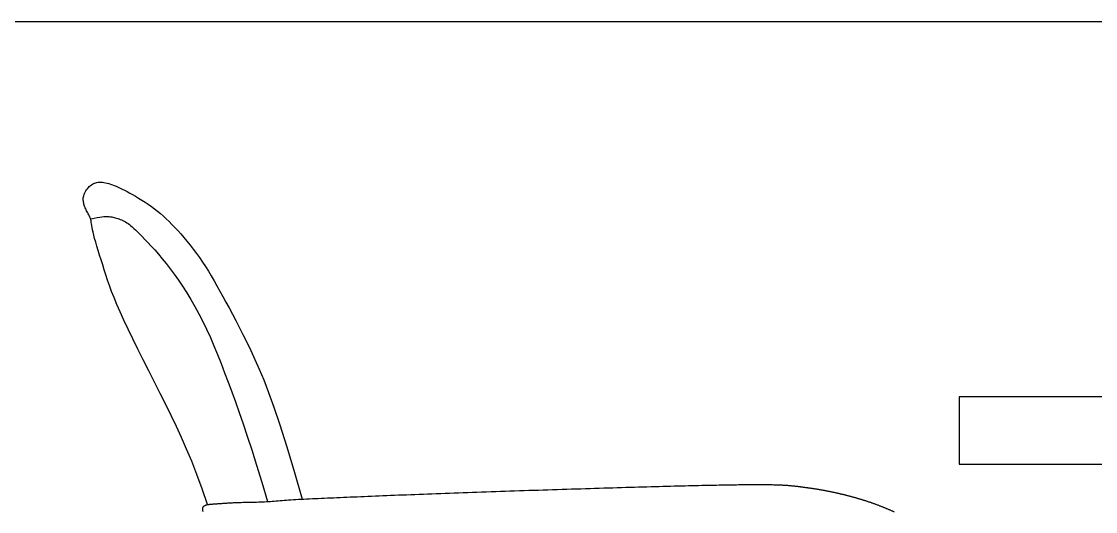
# Model space of a CAD drawing. Header units: millimetres. Extents: x -17017 to 2697, y 1903 to 18260.
# Drawn here: x -16982.1715 to -16982.0441, y 18253.1595 to 18253.2176 of the extents above; entities that cross this region are included whole.
import ezdxf

# ---------------------------------------------------------------- set-up
doc = ezdxf.new("R2010")
doc.units = ezdxf.units.MM
doc.layers.add('55', color=7, linetype='Continuous')
doc.layers.add('OP-MOB-MOVIL', color=8, linetype='Continuous')

# ---------------------------------------------------------------- blocks, each defined once
blk = doc.blocks.new('mesas y sillas de cafeteria')
for points in [[(49.53147, -14.27532), (49.52823, -14.26598), (49.5251, -14.25747), (49.52204, -14.24966), (49.51903, -14.24239), (49.51602, -14.23554), (49.51298, -14.22895), (49.50989, -14.22249), (49.5067, -14.21603), (49.50341, -14.20944), (49.50005, -14.20278), (49.49667, -14.19614), (49.49335, -14.18959), (49.49014, -14.18322), (49.48709, -14.1771), (49.48427, -14.17133), (49.48174, -14.16598), (49.47953, -14.16111), (49.47762, -14.15669), (49.47598, -14.15266), (49.47455, -14.14895), (49.4733, -14.14551), (49.47218, -14.14228), (49.47116, -14.13919), (49.47019, -14.13619), (49.46925, -14.13323), (49.46832, -14.13032), (49.46744, -14.1275), (49.4666, -14.12479), (49.46582, -14.12222), (49.46512, -14.11982), (49.4645, -14.11762), (49.46399, -14.11564), (49.46358, -14.11391), (49.46326, -14.1124), (49.46301, -14.11108), (49.46282, -14.10994), (49.46266, -14.10893), (49.46251, -14.10804), (49.46235, -14.10722), (49.46217, -14.10646), (49.46194, -14.10573), (49.46167, -14.10501), (49.46138, -14.10433), (49.46106, -14.10366), (49.46073, -14.10301), (49.4604, -14.10238), (49.46007, -14.10177), (49.45975, -14.10118), (49.45946, -14.1006), (49.45919, -14.10004), (49.45894, -14.09948), (49.45872, -14.09893), (49.45851, -14.09838), (49.45833, -14.09782), (49.45817, -14.09726), (49.45803, -14.09669), (49.45791, -14.09609), (49.45782, -14.09549), (49.45776, -14.09487), (49.45774, -14.09423), (49.45777, -14.09358), (49.45786, -14.09291), (49.458, -14.09223), (49.45821, -14.09154), (49.4585, -14.09083), (49.45885, -14.09013), (49.45926, -14.08942), (49.45972, -14.08874), (49.46022, -14.08807), (49.46076, -14.08744), (49.46133, -14.08685), (49.46192, -14.08632), (49.46253, -14.08584), (49.46315, -14.08542), (49.46379, -14.08507), (49.46445, -14.08477), (49.46514, -14.08454), (49.46586, -14.08436), (49.46661, -14.08425), (49.4674, -14.0842), (49.46823, -14.08421), (49.4691, -14.08428), (49.47, -14.0844), (49.47094, -14.08458), (49.47191, -14.08481), (49.47291, -14.08508), (49.47393, -14.0854), (49.47499, -14.08577), (49.47607, -14.08618), (49.47718, -14.08663), (49.47834, -14.08713), (49.47956, -14.0877), (49.48085, -14.08832), (49.48222, -14.08902), (49.48369, -14.08979), (49.48526, -14.09064), (49.48694, -14.09157), (49.48871, -14.09258), (49.49056, -14.09367), (49.49245, -14.09482), (49.49437, -14.09603), (49.49629, -14.0973), (49.49819, -14.09862), (49.50004, -14.09998), (49.50184, -14.10137), (49.50358, -14.10282), (49.50528, -14.10431), (49.50696, -14.10587), (49.50863, -14.10751), (49.51031, -14.10922), (49.51202, -14.11102), (49.51376, -14.11293), (49.51555, -14.11493), (49.51738, -14.11705), (49.51923, -14.11926), (49.5211, -14.12156), (49.52298, -14.12394), (49.52483, -14.12641), (49.52667, -14.12895), (49.52846, -14.13156), (49.53021, -14.13423), (49.53192, -14.13698), (49.53362, -14.1398), (49.5353, -14.14271), (49.53699, -14.14571), (49.53871, -14.1488), (49.54047, -14.15201), (49.54228, -14.15533), (49.54417, -14.15878), (49.54612, -14.16238), (49.54815, -14.16617), (49.55025, -14.1702), (49.55243, -14.17448), (49.5547, -14.17906), (49.55704, -14.18398), (49.55948, -14.18926), (49.562, -14.195), (49.56469, -14.20144), (49.56758, -14.2089), (49.57076, -14.21767), (49.57428, -14.22808), (49.57821, -14.24041), (49.58261, -14.25497), (49.58755, -14.27208)], [(49.46222, -14.10601), (49.46427, -14.10552), (49.46601, -14.10514), (49.46749, -14.10486), (49.46876, -14.10467), (49.46984, -14.10456), (49.47078, -14.10451), (49.47161, -14.10452), (49.47239, -14.10455), (49.47314, -14.10462), (49.47388, -14.1047), (49.4746, -14.10482), (49.47531, -14.10495), (49.47602, -14.10511), (49.47673, -14.10529), (49.47745, -14.1055), (49.47817, -14.10574), (49.47891, -14.106), (49.47966, -14.10629), (49.48042, -14.10661), (49.48119, -14.10697), (49.48196, -14.10736), (49.48275, -14.1078), (49.48353, -14.10827), (49.48433, -14.1088), (49.48513, -14.10937), (49.48595, -14.11001), (49.48682, -14.11074), (49.48776, -14.11158), (49.4888, -14.11255), (49.48995, -14.11366), (49.49124, -14.11495), (49.49268, -14.11642), (49.49431, -14.1181), (49.4961, -14.11999), (49.49804, -14.12208), (49.5001, -14.12438), (49.50228, -14.12687), (49.50455, -14.12956), (49.50688, -14.13245), (49.50928, -14.13553), (49.51171, -14.1388), (49.51416, -14.14225), (49.51663, -14.14589), (49.51909, -14.14971), (49.52153, -14.15371), (49.52395, -14.15788), (49.52632, -14.16222), (49.52864, -14.16673), (49.53089, -14.17141), (49.53309, -14.17624), (49.53524, -14.18124), (49.53736, -14.18639), (49.53946, -14.1917), (49.54156, -14.19716), (49.54366, -14.20278), (49.54578, -14.20854), (49.54794, -14.21448), (49.55016, -14.22072), (49.55248, -14.22743), (49.55495, -14.23477), (49.55758, -14.24289), (49.56043, -14.25195), (49.56352, -14.26212), (49.56689, -14.27355)], [(49.52881, -14.27949), (49.5288, -14.27945), (49.52879, -14.2794), (49.52877, -14.27936), (49.52876, -14.27932), (49.52875, -14.27928), (49.52874, -14.27923), (49.52873, -14.27919), (49.52872, -14.27915), (49.52871, -14.27911), (49.5287, -14.27907), (49.52869, -14.27902), (49.52868, -14.27898), (49.52867, -14.27894), (49.52866, -14.2789), (49.52865, -14.27886), (49.52864, -14.27882), (49.52863, -14.27878), (49.52863, -14.27873), (49.52862, -14.27869), (49.52861, -14.27865), (49.52861, -14.27861), (49.5286, -14.27857), (49.52859, -14.27853), (49.52859, -14.27849), (49.52858, -14.27845), (49.52858, -14.27841), (49.52857, -14.27838), (49.52857, -14.27834), (49.52857, -14.2783), (49.52856, -14.27826), (49.52856, -14.27822), (49.52856, -14.27818), (49.52855, -14.27814), (49.52855, -14.27811), (49.52855, -14.27807), (49.52855, -14.27803), (49.52855, -14.27799), (49.52855, -14.27796), (49.52855, -14.27792), (49.52855, -14.27788), (49.52855, -14.27785), (49.52855, -14.27781), (49.52855, -14.27778), (49.52855, -14.27774), (49.52856, -14.2777), (49.52856, -14.27767), (49.52856, -14.27763), (49.52857, -14.2776), (49.52857, -14.27757), (49.52858, -14.27753), (49.52858, -14.2775), (49.52859, -14.27746), (49.52859, -14.27743), (49.5286, -14.2774), (49.52861, -14.27736), (49.52861, -14.27733), (49.52862, -14.2773), (49.52863, -14.27727), (49.52864, -14.27723), (49.52865, -14.2772), (49.52866, -14.27717), (49.52867, -14.27714), (49.52868, -14.27711), (49.52869, -14.27708), (49.5287, -14.27705), (49.52871, -14.27702), (49.52872, -14.27699), (49.52874, -14.27696), (49.52875, -14.27693), (49.52876, -14.2769), (49.52878, -14.27687), (49.52879, -14.27684), (49.52881, -14.27681), (49.52882, -14.27678), (49.52884, -14.27675), (49.52886, -14.27673), (49.52887, -14.2767), (49.52889, -14.27667), (49.52891, -14.27664), (49.52893, -14.27662), (49.52895, -14.27659), (49.52897, -14.27656), (49.52899, -14.27654), (49.52901, -14.27651), (49.52903, -14.27649), (49.52905, -14.27646), (49.52907, -14.27643), (49.52909, -14.27641), (49.52911, -14.27638), (49.52914, -14.27636), (49.52916, -14.27633), (49.52919, -14.27631), (49.52921, -14.27629), (49.52924, -14.27626), (49.52926, -14.27624), (49.52929, -14.27622), (49.52931, -14.27619), (49.52934, -14.27617), (49.52937, -14.27615), (49.5294, -14.27612), (49.52942, -14.2761), (49.52945, -14.27608), (49.52948, -14.27606), (49.52951, -14.27603), (49.52954, -14.27601), (49.52957, -14.27599), (49.5296, -14.27597), (49.52964, -14.27595), (49.52967, -14.27593), (49.5297, -14.27591), (49.52973, -14.27589), (49.52977, -14.27587), (49.5298, -14.27585), (49.52984, -14.27583), (49.52987, -14.27581), (49.52991, -14.27579), (49.52994, -14.27577), (49.52998, -14.27575), (49.53002, -14.27573), (49.53006, -14.27571), (49.5301, -14.27569), (49.53014, -14.27567), (49.53018, -14.27565), (49.53022, -14.27564), (49.53026, -14.27562), (49.53031, -14.2756), (49.53036, -14.27558), (49.53041, -14.27556), (49.53046, -14.27554), (49.53052, -14.27553), (49.53058, -14.27551), (49.53065, -14.27549), (49.53072, -14.27547), (49.53079, -14.27545), (49.53087, -14.27544), (49.53096, -14.27542), (49.53105, -14.2754), (49.53114, -14.27538), (49.53125, -14.27536), (49.53136, -14.27534), (49.53148, -14.27532), (49.5316, -14.27531), (49.53174, -14.27529), (49.53188, -14.27527), (49.53203, -14.27525), (49.5322, -14.27523), (49.53237, -14.27521), (49.53255, -14.27518), (49.53274, -14.27516), (49.53295, -14.27514), (49.53316, -14.27512), (49.53339, -14.2751), (49.53363, -14.27507), (49.53388, -14.27505), (49.53414, -14.27503), (49.53442, -14.275), (49.53471, -14.27498), (49.53502, -14.27495), (49.53534, -14.27493), (49.53568, -14.2749), (49.53603, -14.27487), (49.53639, -14.27485), (49.53678, -14.27482), (49.53717, -14.27479), (49.53759, -14.27476), (49.53802, -14.27473), (49.53847, -14.2747), (49.53894, -14.27467), (49.53943, -14.27463), (49.53994, -14.2746), (49.54046, -14.27457), (49.54101, -14.27453), (49.54157, -14.2745), (49.54216, -14.27446), (49.54276, -14.27442), (49.54339, -14.27438), (49.54404, -14.27434), (49.54471, -14.2743), (49.5454, -14.27426), (49.54612, -14.27422), (49.54687, -14.27418), (49.54766, -14.27414), (49.54849, -14.2741), (49.54936, -14.27407), (49.55028, -14.27403), (49.55125, -14.27401), (49.55228, -14.27398), (49.55335, -14.27396), (49.55447, -14.27394), (49.55562, -14.27392), (49.5568, -14.2739), (49.55799, -14.27388), (49.55919, -14.27385), (49.5604, -14.27382), (49.5616, -14.27378), (49.56279, -14.27374), (49.56397, -14.27368), (49.56515, -14.27363), (49.56633, -14.27356), (49.56749, -14.27349), (49.56865, -14.27341), (49.5698, -14.27333), (49.57095, -14.27324), (49.5721, -14.27314), (49.57326, -14.27305), (49.57444, -14.27294), (49.57564, -14.27284), (49.57687, -14.27274), (49.57815, -14.27264), (49.57948, -14.27254), (49.58086, -14.27245), (49.5823, -14.27236), (49.58379, -14.27228), (49.58533, -14.2722), (49.5869, -14.27212), (49.58852, -14.27204), (49.59016, -14.27196), (49.59184, -14.27188), (49.59355, -14.27181), (49.59528, -14.27173), (49.59703, -14.27165), (49.59882, -14.27157), (49.60063, -14.27148), (49.60246, -14.2714), (49.60432, -14.27132), (49.60621, -14.27124), (49.60812, -14.27115), (49.61006, -14.27107), (49.61202, -14.27098), (49.61402, -14.2709), (49.61603, -14.27081), (49.61808, -14.27072), (49.62015, -14.27064), (49.62224, -14.27055), (49.62436, -14.27046), (49.62651, -14.27037), (49.62869, -14.27028), (49.63089, -14.27019), (49.63312, -14.2701), (49.63537, -14.27001), (49.63765, -14.26992), (49.63995, -14.26983), (49.64229, -14.26974), (49.64465, -14.26964), (49.64703, -14.26955), (49.64944, -14.26946), (49.65188, -14.26936), (49.65434, -14.26927), (49.65682, -14.26917), (49.65934, -14.26908), (49.66187, -14.26898), (49.66443, -14.26889), (49.66701, -14.26879), (49.66962, -14.2687), (49.67225, -14.2686), (49.67489, -14.2685), (49.67756, -14.26841), (49.68024, -14.26831), (49.68294, -14.26821), (49.68566, -14.26812), (49.68839, -14.26802), (49.69114, -14.26793), (49.6939, -14.26783), (49.69667, -14.26773), (49.69945, -14.26764), (49.70224, -14.26754), (49.70503, -14.26745), (49.70784, -14.26735), (49.71065, -14.26726), (49.71346, -14.26716), (49.71628, -14.26707), (49.7191, -14.26697), (49.72192, -14.26688), (49.72474, -14.26679), (49.72756, -14.26669), (49.73038, -14.2666), (49.7332, -14.26651), (49.736, -14.26642), (49.73881, -14.26633), (49.74161, -14.26624), (49.74439, -14.26615), (49.74717, -14.26607), (49.74994, -14.26598), (49.7527, -14.2659), (49.75545, -14.26581), (49.75818, -14.26573), (49.76089, -14.26564), (49.76359, -14.26556), (49.76627, -14.26548), (49.76894, -14.2654), (49.77158, -14.26532), (49.77421, -14.26525), (49.77681, -14.26517), (49.77939, -14.2651), (49.78194, -14.26502), (49.78447, -14.26495), (49.78697, -14.26488), (49.78945, -14.26481), (49.79189, -14.26474), (49.79431, -14.26467), (49.79669, -14.26461), (49.79905, -14.26455), (49.80137, -14.26448), (49.80365, -14.26442), (49.8059, -14.26436), (49.80811, -14.26431), (49.81028, -14.26425), (49.81242, -14.2642), (49.81451, -14.26415), (49.81657, -14.2641), (49.81858, -14.26405), (49.82055, -14.264), (49.82248, -14.26396), (49.82437, -14.26391), (49.8262, -14.26387), (49.828, -14.26384), (49.82975, -14.2638), (49.83146, -14.26376), (49.83312, -14.26373), (49.83475, -14.2637), (49.83633, -14.26367), (49.83786, -14.26364), (49.83936, -14.26362), (49.84082, -14.26359), (49.84223, -14.26357), (49.84361, -14.26355), (49.84495, -14.26353), (49.84625, -14.26352), (49.84752, -14.2635), (49.84875, -14.26349), (49.84994, -14.26348), (49.8511, -14.26347), (49.85222, -14.26346), (49.85331, -14.26345), (49.85437, -14.26344), (49.8554, -14.26344), (49.8564, -14.26344), (49.85736, -14.26344), (49.8583, -14.26344), (49.85921, -14.26344), (49.86009, -14.26344), (49.86094, -14.26345), (49.86177, -14.26345), (49.86257, -14.26346), (49.86334, -14.26347), (49.86409, -14.26348), (49.86482, -14.26349), (49.86553, -14.2635), (49.86621, -14.26352), (49.86687, -14.26353), (49.86751, -14.26355), (49.86813, -14.26357), (49.86873, -14.26359), (49.86932, -14.26361), (49.86988, -14.26363), (49.87043, -14.26365), (49.87097, -14.26367), (49.87149, -14.26369), (49.87199, -14.26372), (49.87248, -14.26375), (49.87296, -14.26377), (49.87342, -14.2638), (49.87387, -14.26383), (49.87431, -14.26386), (49.87475, -14.26389), (49.87517, -14.26392), (49.87558, -14.26395), (49.87599, -14.26398), (49.87638, -14.26402), (49.87678, -14.26405), (49.87716, -14.26409), (49.87754, -14.26412), (49.87792, -14.26416), (49.87829, -14.2642), (49.87866, -14.26423), (49.87903, -14.26427), (49.87939, -14.26431), (49.87976, -14.26435), (49.88012, -14.26439), (49.88048, -14.26443), (49.88084, -14.26447), (49.8812, -14.26451), (49.88156, -14.26456), (49.88193, -14.2646), (49.88229, -14.26464), (49.88265, -14.26469), (49.88301, -14.26473), (49.88337, -14.26478), (49.88373, -14.26482), (49.88409, -14.26487), (49.88445, -14.26491), (49.88482, -14.26496), (49.88518, -14.26501), (49.88554, -14.26506), (49.8859, -14.26511), (49.88627, -14.26516), (49.88663, -14.26521), (49.88699, -14.26526), (49.88736, -14.26531), (49.88772, -14.26536), (49.88809, -14.26541), (49.88845, -14.26547), (49.88881, -14.26552), (49.88918, -14.26557), (49.88954, -14.26563), (49.88991, -14.26569), (49.89027, -14.26574), (49.89064, -14.2658), (49.89101, -14.26586), (49.89137, -14.26591), (49.89174, -14.26597), (49.8921, -14.26603), (49.89247, -14.26609), (49.89284, -14.26615), (49.8932, -14.26621), (49.89357, -14.26628), (49.89394, -14.26634), (49.89431, -14.2664), (49.89467, -14.26647), (49.89504, -14.26653), (49.89541, -14.2666), (49.89578, -14.26666), (49.89615, -14.26673), (49.89651, -14.2668), (49.89688, -14.26686), (49.89725, -14.26693), (49.89762, -14.267), (49.89799, -14.26707), (49.89836, -14.26714), (49.89873, -14.26721), (49.8991, -14.26729), (49.89947, -14.26736), (49.89984, -14.26743), (49.90021, -14.26751), (49.90058, -14.26758), (49.90095, -14.26766), (49.90132, -14.26773), (49.90169, -14.26781), (49.90206, -14.26789), (49.90243, -14.26797), (49.90281, -14.26805), (49.90318, -14.26813), (49.90355, -14.26821), (49.90392, -14.26829), (49.90429, -14.26837), (49.90467, -14.26846), (49.90504, -14.26854), (49.90541, -14.26862), (49.90578, -14.26871), (49.90616, -14.26879), (49.90653, -14.26888), (49.9069, -14.26897), (49.90727, -14.26906), (49.90765, -14.26915), (49.90802, -14.26924), (49.90839, -14.26933), (49.90877, -14.26942), (49.90914, -14.26951), (49.90951, -14.2696), (49.90989, -14.2697), (49.91026, -14.26979), (49.91063, -14.26989), (49.911, -14.26998), (49.91138, -14.27008), (49.91175, -14.27018), (49.91212, -14.27028), (49.9125, -14.27038), (49.91287, -14.27048), (49.91324, -14.27058), (49.91362, -14.27068), (49.91399, -14.27078), (49.91436, -14.27088), (49.91473, -14.27099), (49.91511, -14.27109), (49.91548, -14.2712), (49.91585, -14.27131), (49.91622, -14.27141), (49.9166, -14.27152), (49.91697, -14.27163), (49.91734, -14.27174), (49.91771, -14.27185), (49.91808, -14.27196), (49.91845, -14.27207), (49.91883, -14.27219), (49.9192, -14.2723), (49.91957, -14.27242), (49.91994, -14.27253), (49.92031, -14.27265), (49.92068, -14.27277), (49.92105, -14.27289), (49.92142, -14.273), (49.92179, -14.27312), (49.92216, -14.27325), (49.92253, -14.27337), (49.92289, -14.27349), (49.92326, -14.27361), (49.92363, -14.27374), (49.924, -14.27386), (49.92437, -14.27399), (49.92473, -14.27412), (49.9251, -14.27424), (49.92547, -14.27437), (49.92583, -14.2745), (49.9262, -14.27463), (49.92656, -14.27477), (49.92693, -14.2749), (49.9273, -14.27503), (49.92766, -14.27516), (49.92802, -14.2753), (49.92839, -14.27544), (49.92875, -14.27557), (49.92911, -14.27571), (49.92948, -14.27585), (49.92984, -14.27599), (49.9302, -14.27613), (49.93056, -14.27627), (49.93092, -14.27641), (49.93128, -14.27655), (49.93165, -14.2767), (49.93201, -14.27684), (49.93237, -14.27699), (49.93273, -14.27713), (49.93308, -14.27728), (49.93344, -14.27743), (49.9338, -14.27757), (49.93416, -14.27772), (49.93452, -14.27787), (49.93488, -14.27802), (49.93523, -14.27817), (49.93559, -14.27833), (49.93595, -14.27848), (49.9363, -14.27863), (49.93666, -14.27879), (49.93701, -14.27894), (49.93737, -14.2791), (49.93772, -14.27925), (49.93808, -14.27941), (49.93843, -14.27957)]]:
    blk.add_lwpolyline(points)
blk.add_lwpolyline([(49.97697, -14.21145), (49.97697, -14.25145), (50.77697, -14.25145), (50.77697, -14.21145)], close=True)

msp = doc.modelspace()

# ---------------------------------------------------------------- linework, layer by layer
at = {"layer": '55', "linetype": 'ByBlock'}
msp.add_line((-16982.35471, 18253.21758), (-16978.91639, 18253.21758), dxfattribs=at)

# ---------------------------------------------------------------- block references
at = {"layer": 'OP-MOB-MOVIL', "xscale": 0.2, "yscale": 0.2, "zscale": 0.2}
msp.add_blockref('mesas y sillas de cafeteria', (-16992.0557, 18256.01537), dxfattribs=at)

doc.saveas('drawing.dxf')
